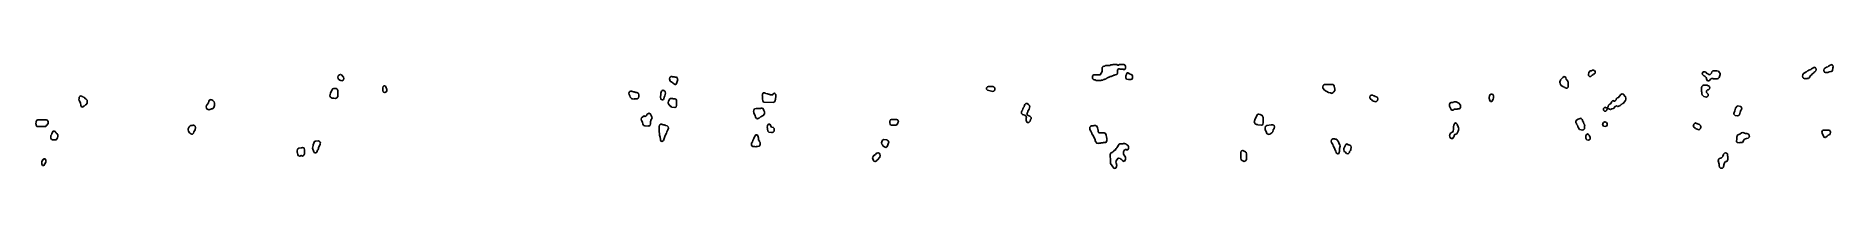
# Model space of a CAD drawing. Header units: millimetres. Extents: x 0 to 9580, y 0 to 555.
import ezdxf

# ---------------------------------------------------------------- set-up
doc = ezdxf.new("R2010")
doc.units = ezdxf.units.MM
doc.layers.add('INK', color=7, linetype='Continuous')

msp = doc.modelspace()

# ---------------------------------------------------------------- linework, layer by layer
at = {"layer": 'INK'}
for points in [[(1630.5, 468.6), (1620.6, 472.2), (1613.7, 476.5), (1610.8, 480.1), (1608.5, 487.2), (1610.8, 494.4), (1612.5, 496.6), (1618.3, 500.9), (1623, 502.4), (1628.8, 499.5), (1638.6, 487.3), (1641, 480.1), (1638.6, 472.9), (1634.6, 469.3), (1630.5, 468.6)], [(3399.9, 452.2), (3396.8, 456.5), (3388.7, 462.2), (3381.5, 465), (3380, 467.2), (3376.9, 478.7), (3378.9, 485.9), (3380.5, 488), (3385.6, 490.9), (3390.8, 490.9), (3391.9, 489.5), (3404.1, 489.5), (3405.1, 488.1), (3412.3, 488.1), (3417.4, 485.2), (3419, 483), (3421, 475.8), (3414.9, 454.3), (3410.3, 449.3), (3406.6, 448.6), (3399.9, 452.2)], [(5646.6, 473.6), (5640.3, 473.6), (5639.4, 475), (5636.7, 475), (5632.6, 481.5), (5632.6, 485.8), (5631.7, 487.2), (5632.6, 488.7), (5632.6, 493), (5636.7, 499.5), (5639.4, 499.5), (5640.3, 500.9), (5669.8, 499.5), (5670.7, 500.9), (5673.4, 500.9), (5683.6, 518.7), (5684.5, 530.1), (5683.6, 533), (5684.5, 534.4), (5684.5, 538.7), (5688.6, 545.2), (5691.3, 545.2), (5692.2, 546.6), (5697.6, 546.6), (5702.1, 549.5), (5711.9, 549.5), (5712.8, 551), (5713.7, 549.6), (5714.6, 550.9), (5725.3, 550.9), (5729.8, 553.8), (5738.7, 553.8), (5739.6, 555.2), (5763, 555.2), (5764.8, 552.3), (5767.5, 552.3), (5768.3, 551), (5769.2, 552.3), (5771.9, 552.3), (5773.7, 555.2), (5800.6, 555.2), (5801.5, 553.8), (5804.2, 553.8), (5808.3, 547.3), (5808.3, 543), (5809.2, 541.5), (5808.3, 540.1), (5808.3, 535.8), (5804.2, 529.3), (5801.5, 529.3), (5800.6, 527.8), (5796.1, 530.7), (5778.2, 530.7), (5773.7, 533.5), (5772.9, 532.1), (5770.2, 532.1), (5766.2, 525.8), (5765.3, 517.3), (5766.2, 514.4), (5765.3, 512.9), (5765.3, 508.6), (5761.2, 502.2), (5753.2, 500.7), (5748.7, 497.9), (5745.1, 497.9), (5740.6, 495), (5737.9, 495), (5730.8, 490.7), (5725.4, 490.7), (5720.9, 487.9), (5718.3, 487.9), (5717.4, 486.4), (5714.7, 486.4), (5712.9, 483.6), (5710.2, 483.6), (5707.5, 480.7), (5704.8, 480.7), (5702.1, 477.9), (5695.9, 476.4), (5695, 475), (5691.4, 475), (5686.9, 472.1), (5680.6, 472.1), (5676.2, 469.3), (5651, 470.7), (5646.6, 473.6)], [(5813.9, 477.9), (5809.9, 484.4), (5809.9, 488.6), (5809, 490.1), (5809.9, 491.6), (5809.9, 495.8), (5812.6, 501.6), (5812.6, 504.4), (5816.6, 510.9), (5819.3, 510.9), (5820.3, 512.4), (5821.2, 510.9), (5823.9, 510.9), (5825.7, 508), (5841.8, 500.9), (5845.9, 494.4), (5845.9, 490.1), (5846.8, 488.7), (5845.9, 487.2), (5845.9, 482.9), (5841.8, 476.4), (5839.1, 476.4), (5838.2, 475), (5823.4, 475.7), (5813.9, 477.9)], [(8154.8, 429.3), (8152.3, 432.1), (8149.8, 432.1), (8147.3, 435), (8141, 436.4), (8138.5, 439.3), (8136.1, 439.3), (8132.3, 442.2), (8126.6, 448.6), (8125.4, 455.8), (8124.1, 457.2), (8124.1, 464.4), (8126.6, 470.1), (8126.6, 473), (8138.5, 486.6), (8146.1, 490.9), (8151.2, 489.5), (8155.6, 484.4), (8156.8, 477.3), (8165.6, 467.3), (8165.6, 464.4), (8166.8, 463), (8168.1, 438.6), (8166.8, 437.2), (8166.8, 434.4), (8162.4, 429.3), (8154.8, 429.3)], [(8281.1, 492.1), (8276.7, 497.2), (8276.7, 500.1), (8275.4, 501.5), (8277.9, 513), (8284.9, 520.9), (8287.4, 520.9), (8288.6, 522.3), (8292.4, 522.3), (8297.4, 525.2), (8303.7, 525.2), (8305, 523.8), (8307.5, 523.8), (8311.9, 518.7), (8311.9, 515.9), (8313.2, 514.4), (8311.9, 512.9), (8311.9, 510.1), (8307.5, 505), (8305, 505), (8302.5, 502.1), (8300, 502.1), (8297.5, 499.3), (8295, 499.3), (8288.7, 492.1), (8281.1, 492.1)], [(8911.2, 467.9), (8906.5, 472.9), (8903.9, 485.8), (8898.1, 492.1), (8895.5, 492.1), (8892.9, 495), (8890.3, 495), (8883, 502.9), (8883, 505.8), (8881.7, 507.2), (8883, 508.7), (8883, 511.6), (8887.7, 516.6), (8890.3, 516.6), (8891.6, 518.1), (8893, 516.6), (8895.6, 516.6), (8900.8, 513.8), (8906, 508.1), (8908.6, 508.1), (8921.6, 500.9), (8922.9, 502.3), (8925.5, 502.3), (8931.3, 508.7), (8933.9, 515.9), (8938.6, 520.9), (8941.2, 520.9), (8942.5, 522.3), (8959.5, 522.3), (8960.8, 520.9), (8968.7, 519.5), (8973.2, 514.4), (8977.2, 507.3), (8978.5, 501.5), (8971.9, 485.8), (8967.3, 480.7), (8964.7, 480.7), (8963.4, 479.3), (8941.2, 479.3), (8939.9, 480.7), (8932.1, 480.7), (8930.8, 479.3), (8928.2, 479.3), (8919.1, 467.9), (8911.2, 467.9)], [(9418.8, 485.8), (9416.8, 493), (9417.8, 500.1), (9420.3, 505.2), (9428.1, 510.9), (9430.1, 510.9), (9436.9, 516.6), (9438.8, 516.6), (9443.7, 520.9), (9445.6, 520.9), (9450.5, 525.2), (9461.2, 529.5), (9464.1, 532.3), (9469, 533.8), (9476.8, 539.5), (9479.7, 539.5), (9480.7, 541), (9485.7, 538), (9487.2, 535.9), (9489.1, 528.7), (9487.2, 521.5), (9482.8, 516.5), (9477.9, 513.6), (9475, 509.3), (9469.1, 506.5), (9464.2, 499.3), (9461.3, 497.9), (9452.6, 483.6), (9447.6, 480.7), (9442.8, 482.1), (9441.8, 480.7), (9437.9, 480.7), (9437, 479.3), (9434.9, 479.3), (9433.9, 480.7), (9432.1, 480.7), (9431.1, 479.3), (9421.3, 482.2), (9418.8, 485.8)], [(9534.2, 515), (9532.8, 517.2), (9530.8, 524.4), (9532.8, 531.6), (9534.2, 533.7), (9544, 540.9), (9551.8, 543.8), (9554.7, 546.6), (9559.6, 548.1), (9564.5, 552.3), (9569.3, 553.8), (9570.3, 555.2), (9574.3, 553.8), (9577.7, 550.2), (9579.7, 543), (9577.8, 537.2), (9577.8, 530.1), (9576.8, 528.6), (9576.8, 525.8), (9574.3, 520.7), (9569.4, 517.9), (9559.7, 516.4), (9558.7, 515), (9553.8, 515), (9552.9, 513.6), (9549, 513.6), (9548, 512.1), (9538.7, 512.9), (9534.2, 515)], [(238.9, 335.8), (237.1, 351.5), (230.1, 362.9), (229.2, 370.1), (230.1, 371.6), (231, 380.1), (235, 386.6), (240.3, 388.1), (244.7, 385.2), (247.4, 385.2), (250, 382.3), (256.2, 380.9), (257.9, 378.1), (260.6, 378.1), (265, 372.3), (268.5, 370.9), (272.5, 364.4), (273.3, 354.4), (272.5, 352.9), (272.5, 348.6), (268.5, 342.2), (264.1, 340.7), (259.7, 335), (256.2, 332.1), (253.5, 332.1), (251.8, 329.3), (249.1, 329.3), (248.3, 327.8), (242.9, 329.3), (238.9, 335.8)], [(1587.2, 375), (1586, 376.4), (1576.8, 376.4), (1575.7, 377.9), (1573.4, 377.9), (1569.3, 381.5), (1567, 388.7), (1570.4, 403), (1577.4, 418.7), (1582.6, 425.2), (1588.4, 428.1), (1598.8, 428.1), (1600, 426.6), (1602.3, 426.6), (1606.4, 423), (1608.7, 415.8), (1608.7, 398.7), (1609.8, 397.3), (1609.8, 388.6), (1608.7, 387.2), (1608.7, 384.4), (1604.6, 377.9), (1596.5, 373.6), (1587.2, 375)], [(1853.4, 407.9), (1851.8, 410.1), (1849.7, 417.2), (1849.7, 422.9), (1848.6, 424.4), (1848.6, 430.1), (1850.7, 437.3), (1852.3, 439.5), (1857.6, 442.4), (1863, 439.5), (1865.6, 435.9), (1870.9, 421.5), (1869.8, 414.4), (1867.2, 409.3), (1859.7, 405), (1853.4, 407.9)], [(3174, 373.6), (3168.4, 381.5), (3166.3, 388.6), (3162.2, 395.8), (3161.2, 401.5), (3163.2, 408.7), (3164.8, 410.9), (3171, 413.8), (3172.1, 412.3), (3176.2, 412.3), (3177.2, 410.9), (3182.3, 410.9), (3183.3, 409.5), (3189.5, 409.5), (3190.5, 408.1), (3195.6, 408.1), (3196.6, 406.6), (3202.7, 406.6), (3209.9, 402.3), (3211.5, 400.1), (3213.5, 393), (3213.5, 384.4), (3211.5, 377.2), (3209.9, 375), (3204.8, 372.1), (3190.5, 372.1), (3189.5, 370.7), (3178.6, 371.4), (3174, 373.6)], [(3328.8, 381.6), (3329.9, 383), (3329.9, 388.7), (3330.9, 390.1), (3330.9, 395.8), (3331.9, 397.3), (3331.9, 403), (3335, 413), (3338.6, 416.6), (3342.7, 418.1), (3353, 412.3), (3354.6, 410.1), (3356.6, 403), (3352.5, 388.6), (3348.5, 381.5), (3346.4, 371.5), (3344.9, 369.3), (3339.7, 366.4), (3332.5, 369.3), (3330.9, 371.5), (3328.8, 381.6)], [(3882.2, 353.6), (3881.3, 355), (3878.5, 355), (3874.3, 361.5), (3873.4, 371.5), (3872.5, 372.9), (3872.5, 388.7), (3871.5, 391.5), (3872.5, 393), (3872.5, 397.3), (3876.7, 403.8), (3879.4, 403.8), (3880.4, 405.3), (3881.4, 403.8), (3885.1, 403.8), (3886, 402.3), (3889.7, 402.3), (3890.6, 400.9), (3899.9, 399.5), (3904.5, 396.6), (3908.2, 396.6), (3909.1, 395.2), (3912.8, 395.2), (3913.7, 393.8), (3921.1, 393.8), (3922, 392.4), (3929.3, 396.6), (3932.1, 400.9), (3934.9, 400.9), (3935.8, 402.4), (3936.8, 400.9), (3939.6, 400.9), (3943.8, 394.4), (3944.7, 385.8), (3943.8, 384.4), (3943.8, 378.6), (3942.9, 377.2), (3942, 368.6), (3940.1, 365.8), (3940.1, 361.5), (3935, 353.6), (3932.2, 353.6), (3931.3, 352.1), (3882.2, 353.6)], [(5072.2, 417.9), (5067.3, 422.9), (5067.3, 425.8), (5065.9, 427.2), (5067.3, 428.7), (5067.3, 431.6), (5072.3, 436.6), (5075, 436.6), (5076.4, 438.1), (5101.5, 438.1), (5102.9, 436.6), (5105.6, 436.6), (5110.6, 431.6), (5110.6, 428.7), (5112, 427.3), (5110.6, 418.6), (5105.6, 413.6), (5102.9, 413.6), (5101.5, 412.1), (5072.2, 417.9)], [(6901.1, 403.6), (6890.1, 405), (6869, 417.9), (6861.5, 427.2), (6860.5, 430.1), (6859.5, 435.8), (6861.5, 443), (6863, 445.2), (6868.1, 448.1), (6881.1, 448.1), (6882.1, 449.5), (6913.2, 448.1), (6918.2, 445.2), (6920.7, 440.1), (6923.7, 424.4), (6924.7, 423), (6923.7, 417.2), (6919.2, 409.3), (6914.2, 406.5), (6910.2, 402.1), (6908.2, 402.1), (6907.2, 400.7), (6901.1, 403.6)], [(7119.2, 367.9), (7114.2, 370.7), (7112.7, 372.9), (7110.7, 380.1), (7112.7, 387.3), (7114.2, 389.5), (7119.3, 392.4), (7120.3, 390.9), (7126.3, 390.9), (7130.3, 388.1), (7134.3, 388.1), (7138.3, 385.2), (7141.3, 385.2), (7149.3, 380.9), (7150.9, 378.7), (7152.9, 371.5), (7150.9, 362.9), (7146.3, 357.9), (7144.3, 357.9), (7143.3, 356.4), (7125.2, 362.2), (7119.2, 367.9)], [(7753.1, 357.9), (7748.1, 367.2), (7748.1, 371.5), (7747.2, 372.9), (7747.2, 383), (7748.1, 384.4), (7748.1, 388.7), (7752.2, 395.2), (7754.8, 395.2), (7755.7, 396.6), (7762.9, 396.6), (7763.8, 395.2), (7766.5, 395.2), (7770.5, 388.7), (7770.5, 384.4), (7771.4, 383), (7770.5, 381.5), (7770.5, 377.2), (7767.8, 370.1), (7760.3, 357.9), (7753.1, 357.9)], [(8361.2, 306.4), (8356.7, 311.5), (8356.7, 314.4), (8355.4, 315.8), (8356.7, 317.3), (8356.7, 320.1), (8361.2, 325.2), (8363.7, 325.2), (8364.9, 326.7), (8370, 323.8), (8373.7, 323.8), (8374.9, 325.2), (8377.4, 325.2), (8381.7, 330.1), (8383, 337.3), (8388.7, 343.8), (8391.2, 343.8), (8399.2, 353), (8399.2, 355.9), (8403.7, 360.9), (8406.2, 360.9), (8407.4, 362.4), (8412.5, 359.5), (8414.9, 359.5), (8416.2, 360.9), (8418.7, 360.9), (8423, 365.9), (8424.3, 371.6), (8428.7, 376.6), (8433.7, 378), (8448.7, 395.2), (8455, 398.1), (8461.3, 396.6), (8473.2, 383), (8475.7, 375.8), (8475.7, 370.1), (8473.2, 362.9), (8460, 347.9), (8457.5, 347.9), (8452.5, 342.1), (8450, 342.1), (8445, 336.4), (8442.5, 336.4), (8440, 333.6), (8433.8, 332.2), (8432.5, 330.7), (8423.8, 335), (8422.5, 333.6), (8420, 333.6), (8410, 320.7), (8401.2, 319.3), (8392.5, 315), (8387.4, 316.4), (8384.9, 319.3), (8382.4, 319.3), (8381.2, 320.7), (8380, 319.3), (8377.5, 319.3), (8373.2, 314.4), (8373.2, 311.5), (8368.7, 306.4), (8361.2, 306.4)], [(8890.3, 385), (8881.7, 392.9), (8881.7, 395.8), (8880.4, 397.2), (8880.4, 408.6), (8879.1, 410.1), (8879.1, 434.4), (8880.4, 435.9), (8880.4, 438.7), (8885.1, 443.8), (8887.7, 443.8), (8889, 445.2), (8908.6, 445.2), (8913.8, 442.3), (8916.5, 442.3), (8921.1, 437.3), (8921.1, 434.4), (8922.4, 433), (8921.1, 425.8), (8916.5, 420.7), (8909.9, 419.3), (8905.4, 414.4), (8905.4, 411.5), (8904.2, 410.1), (8905.4, 408.7), (8905.4, 405.9), (8913.2, 397.3), (8914.6, 391.5), (8913.3, 390.1), (8913.3, 387.2), (8908.6, 382.1), (8906, 382.1), (8904.7, 380.7), (8890.3, 385)], [(913, 316.4), (909.1, 321.5), (906.8, 328.7), (909.1, 335.9), (920.1, 350.1), (922.3, 360.1), (925.1, 365.2), (930.7, 368.1), (931.9, 366.6), (937.4, 366.6), (942.9, 363.8), (950.1, 355.9), (952.4, 348.7), (952.4, 335.8), (949, 325.8), (947.4, 323.6), (939.6, 319.3), (935.2, 319.3), (923, 313.6), (913, 316.4)], [(3238.9, 231.5), (3235.8, 237.2), (3232.8, 247.2), (3227.6, 255.8), (3225.6, 263), (3227.7, 270.2), (3234.3, 276.6), (3242.6, 280.9), (3247.7, 278.1), (3251.7, 279.5), (3255.3, 283), (3257.8, 289.5), (3268.1, 295.2), (3276.4, 290.9), (3282, 278.7), (3284.1, 270.1), (3282, 262.9), (3277.9, 258.6), (3276.9, 255.8), (3276.9, 252.9), (3275.9, 251.5), (3275.9, 238.7), (3273.8, 231.5), (3272.3, 229.3), (3267.1, 226.4), (3266.1, 227.8), (3265.1, 226.4), (3245.1, 227.1), (3240.5, 229.3), (3238.9, 231.5)], [(3381.5, 333.6), (3371.8, 345.8), (3370.7, 348.7), (3370.7, 351.5), (3369.7, 352.9), (3371.8, 360.1), (3379.5, 372.3), (3381.6, 373.8), (3383.6, 373.8), (3384.6, 375.3), (3385.7, 373.8), (3394.9, 373.8), (3395.9, 372.3), (3406.1, 372.3), (3411.3, 369.5), (3413.9, 364.4), (3413.9, 361.6), (3414.9, 360.1), (3414.9, 337.2), (3412.9, 330.1), (3411.3, 327.9), (3406.1, 325), (3388.7, 327.9), (3384.6, 332.2), (3381.5, 333.6)], [(3841.6, 266.4), (3836.4, 274.3), (3833.7, 282.9), (3827.2, 295.8), (3826.3, 302.9), (3825.3, 304.4), (3826.3, 311.6), (3830.5, 318.1), (3838.8, 319.5), (3839.7, 320.9), (3864.7, 320.9), (3865.6, 322.3), (3871.2, 322.3), (3872.2, 320.9), (3874.9, 320.9), (3879.1, 314.4), (3880.1, 310.1), (3883.8, 303), (3883.8, 298.7), (3884.7, 297.2), (3883.8, 295.8), (3883.8, 291.5), (3876.8, 282.2), (3869.4, 279.3), (3864.8, 275), (3862, 275), (3855.5, 269.3), (3852.7, 269.3), (3850, 266.4), (3847.2, 266.4), (3846.3, 265), (3841.6, 266.4)], [(5284.6, 246.4), (5279.7, 251.5), (5279.7, 254.3), (5278.3, 255.8), (5278.3, 270.1), (5279.7, 271.6), (5279.7, 274.3), (5278.3, 275.8), (5278.3, 278.6), (5270.7, 285), (5259.6, 287.9), (5253.3, 294.3), (5253.3, 297.2), (5251.9, 298.7), (5253.3, 300.1), (5253.3, 303), (5256.1, 305.9), (5256.1, 308.7), (5258.9, 311.6), (5260.3, 318.7), (5263, 321.6), (5263, 324.4), (5267.2, 330.1), (5267.2, 333), (5270, 335.9), (5271.4, 341.6), (5276.3, 346.6), (5279, 346.6), (5280.5, 348.1), (5281.9, 346.6), (5284.7, 346.6), (5290.2, 342.3), (5296.5, 335.9), (5296.5, 333), (5297.9, 331.6), (5295.1, 317.2), (5288.2, 305.8), (5288.2, 302.9), (5282.7, 291.6), (5284, 290.1), (5284, 287.3), (5288.8, 282.3), (5298.6, 279.5), (5304.9, 273), (5304.9, 270.1), (5306.3, 268.7), (5304.9, 267.2), (5304.9, 264.3), (5302.1, 261.5), (5302.1, 258.6), (5299.3, 255.8), (5299.3, 252.9), (5293, 246.4), (5284.6, 246.4)], [(6512.5, 235), (6506.7, 235), (6498.5, 239.3), (6496.7, 241.5), (6494.3, 248.7), (6495.5, 254.4), (6497.9, 258.7), (6497.9, 261.6), (6501.4, 267.3), (6506.1, 280.1), (6511.3, 288), (6517.3, 290.9), (6518.5, 289.5), (6525.5, 288.1), (6537.2, 282.3), (6539, 280.2), (6541.3, 273), (6541.3, 254.4), (6542.5, 253), (6542.5, 242.9), (6540.2, 235.8), (6538.4, 233.6), (6532.5, 230.7), (6513.7, 233.6), (6512.5, 235)], [(7546.3, 312.2), (7535.2, 332.9), (7535.2, 337.2), (7534.3, 338.7), (7535.2, 340.1), (7535.2, 344.4), (7539.2, 350.9), (7541.9, 350.9), (7542.8, 352.3), (7554.3, 352.3), (7558.8, 355.2), (7561.4, 355.2), (7562.3, 356.6), (7572.2, 355.2), (7573.1, 353.8), (7576.6, 353.8), (7577.5, 352.3), (7580.2, 352.3), (7581.1, 350.9), (7585.5, 349.5), (7593.1, 337.3), (7593.1, 333), (7594, 331.5), (7593.1, 330.1), (7593.1, 325.8), (7589, 319.3), (7586.4, 319.3), (7585.5, 317.9), (7578.4, 317.9), (7577.5, 316.4), (7560.6, 316.4), (7559.8, 315), (7557.1, 315), (7555.3, 312.1), (7552.7, 312.1), (7551.8, 310.7), (7546.3, 312.2)], [(9057.3, 283.6), (9051.3, 290.1), (9051.3, 292.9), (9050, 294.4), (9056.6, 308.7), (9060.5, 323), (9067.7, 332.3), (9070.3, 332.3), (9071.6, 333.8), (9087.4, 330.9), (9092, 325.9), (9092, 323), (9093.3, 321.6), (9092, 315.8), (9086.8, 307.2), (9086.8, 304.4), (9084.1, 301.5), (9080.2, 287.2), (9075.6, 282.1), (9073, 282.1), (9071.7, 280.7), (9057.3, 283.6)], [(0.9, 231.5), (0.9, 235.8), (0, 237.2), (0.9, 251.6), (4.9, 258.1), (7.5, 258.1), (8.4, 259.5), (56.8, 259.5), (57.7, 258.1), (60.3, 258.1), (64.3, 251.6), (64.3, 247.3), (65.2, 245.8), (64.3, 244.4), (64.3, 240.1), (58.6, 230.7), (56.8, 230.7), (52.4, 225), (49.8, 225), (48.9, 223.6), (4.9, 225), (0.9, 231.5)], [(85.7, 155), (83, 155), (79, 161.5), (79, 165.8), (78.2, 167.2), (79.1, 168.7), (79.9, 175.9), (82.6, 180.1), (84.3, 185.9), (92.7, 199.5), (95.3, 199.5), (96.3, 201), (97.2, 199.5), (101.6, 198), (106.9, 190.9), (108.6, 190.9), (112.2, 186.6), (116.1, 180.1), (117, 172.9), (116.1, 171.5), (115.3, 164.4), (108.6, 153.6), (106, 153.6), (105.1, 152.1), (86.6, 153.6), (85.7, 155)], [(830.7, 182.9), (825.7, 185), (822.3, 189.3), (819, 190.7), (812.9, 198.6), (810.7, 205.8), (811.8, 211.6), (816.2, 223), (821.3, 228.1), (823.5, 228.1), (824.6, 229.5), (834.5, 229.5), (835.6, 230.9), (841.2, 230.9), (842.3, 229.5), (844.5, 229.5), (848.5, 225.9), (850.7, 218.7), (848.5, 207.2), (841.8, 195.8), (839.6, 188.6), (834.6, 183.6), (830.7, 182.9)], [(3329.9, 151.5), (3328.8, 160.1), (3327.8, 161.5), (3327.8, 167.2), (3324.8, 177.2), (3323.7, 190.1), (3322.7, 191.5), (3322.7, 224.4), (3324.8, 231.6), (3326.3, 233.8), (3331.5, 236.6), (3335.6, 236.6), (3336.7, 235.2), (3340.7, 235.2), (3341.8, 233.8), (3345.9, 233.8), (3346.9, 232.3), (3351, 232.3), (3352, 230.9), (3356.1, 230.9), (3357.1, 229.5), (3364.3, 228.1), (3369.9, 223), (3372, 215.8), (3368.9, 205.8), (3363.8, 195.8), (3361.7, 188.6), (3354.6, 175.8), (3345.4, 150.1), (3340.7, 145), (3337.1, 144.3), (3332.4, 146.5), (3329.9, 151.5)], [(3906.2, 193.6), (3902, 200.1), (3900.2, 211.5), (3899.3, 212.9), (3899.3, 217.2), (3898.3, 218.6), (3899.3, 228.7), (3904.4, 236.6), (3907.2, 236.6), (3908.1, 238.1), (3909.1, 236.6), (3911.9, 236.6), (3921.1, 220.9), (3930.4, 219.5), (3934.6, 213), (3934.6, 208.7), (3935.5, 207.3), (3934.6, 200.1), (3930.4, 193.6), (3927.6, 193.6), (3926.7, 192.1), (3921.9, 192.1), (3921.1, 193.5), (3920.2, 192.1), (3906.2, 193.6)], [(4561.2, 231.4), (4556.1, 233.6), (4554.4, 235.8), (4552.2, 242.9), (4551, 250.1), (4553.3, 257.3), (4555, 259.5), (4560.7, 262.3), (4587.7, 262.3), (4593.4, 259.5), (4595.1, 257.3), (4597.4, 250.1), (4595.1, 242.9), (4590, 235), (4584.4, 232.1), (4561.2, 231.4)], [(5646.9, 147.2), (5646, 152.9), (5635.3, 175.8), (5629, 185.8), (5629, 188.7), (5623.7, 200.1), (5618.3, 208.6), (5618.3, 212.9), (5617.4, 214.4), (5618.3, 215.8), (5618.3, 220.1), (5622.4, 226.6), (5625, 226.6), (5625.9, 228.1), (5637.6, 228.1), (5638.5, 229.5), (5649.3, 229.5), (5650.2, 228.1), (5652.9, 228.1), (5658.8, 218.7), (5659.7, 208.7), (5661.5, 205.9), (5662.4, 197.3), (5666.3, 190.9), (5669, 190.9), (5669.9, 189.5), (5696.8, 189.5), (5697.7, 188.1), (5700.4, 188.1), (5705.3, 180.1), (5707.1, 165.9), (5708, 164.4), (5708, 160.1), (5708.9, 158.7), (5708.9, 154.4), (5709.8, 153), (5708.9, 151.5), (5708.9, 147.2), (5703.9, 139.3), (5701.3, 139.3), (5700.4, 137.9), (5688.7, 137.9), (5687.8, 136.4), (5677.1, 136.4), (5676.2, 135), (5664.5, 135), (5663.6, 133.6), (5654.6, 135), (5646.9, 147.2)], [(6561, 187.2), (6559.9, 192.9), (6552.8, 208.6), (6551.7, 217.3), (6554, 224.4), (6555.8, 226.6), (6561.7, 229.5), (6585.1, 232.3), (6586.2, 233.8), (6592.1, 233.8), (6598, 230.9), (6599.8, 228.7), (6602.2, 221.5), (6599.8, 214.3), (6595.1, 205.8), (6592.8, 195.8), (6588.7, 190.7), (6578.1, 183.6), (6575.8, 183.6), (6574.6, 182.1), (6562.8, 185), (6561, 187.2)], [(7544.6, 159.3), (7542.8, 162.1), (7540.1, 162.1), (7536.1, 168.6), (7535.2, 175.8), (7536.1, 177.3), (7536.1, 181.6), (7540.1, 188.1), (7542.8, 188.1), (7545.4, 192.3), (7550.8, 193.8), (7554.7, 200.1), (7555.6, 210.1), (7556.5, 211.6), (7556.5, 225.8), (7557.4, 227.3), (7557.4, 231.6), (7564.1, 242.3), (7566.7, 242.3), (7567.7, 243.9), (7568.6, 242.3), (7571.3, 242.3), (7575.3, 235.8), (7575.3, 233), (7580.6, 224.4), (7580.6, 221.6), (7583.3, 217.3), (7584.2, 210.1), (7583.3, 208.6), (7583.3, 204.4), (7580.6, 200.1), (7578, 191.5), (7574, 185), (7563.3, 182.2), (7559.4, 175.8), (7559.4, 172.9), (7557.6, 168.6), (7551.8, 159.3), (7544.6, 159.3)], [(8228.6, 207.9), (8224.2, 212.9), (8224.2, 215.8), (8219.2, 222.9), (8219.2, 225.8), (8216.7, 228.6), (8216.7, 231.5), (8212.9, 235.8), (8211.7, 241.5), (8209.2, 244.4), (8209.2, 247.2), (8207.9, 248.7), (8209.2, 250.1), (8209.2, 253), (8216.1, 260.9), (8218.6, 260.9), (8221.1, 263.8), (8231.1, 266.6), (8232.4, 268.1), (8237.4, 266.6), (8241.8, 261.6), (8244.4, 257.3), (8244.4, 254.4), (8249.4, 247.3), (8249.4, 244.4), (8251.9, 241.6), (8251.9, 238.7), (8255.6, 234.4), (8255.6, 231.6), (8256.9, 230.1), (8255.6, 228.6), (8255.6, 215.8), (8254.4, 214.4), (8254.4, 211.5), (8249.9, 206.4), (8247.4, 206.4), (8246.2, 205), (8228.6, 207.9)], [(8356.1, 226.4), (8351.7, 231.5), (8351.7, 234.4), (8350.4, 235.8), (8351.7, 237.3), (8351.7, 240.1), (8356.1, 245.2), (8363.7, 249.5), (8371.3, 245.2), (8375.7, 240.1), (8375.7, 237.3), (8377, 235.8), (8375.7, 234.4), (8375.7, 231.5), (8371.2, 226.4), (8368.7, 226.4), (8367.5, 225), (8356.1, 226.4)], [(8847.2, 213.6), (8844.6, 216.4), (8842, 216.4), (8836.1, 222.9), (8836.1, 225.8), (8834.8, 227.2), (8837.4, 233), (8837.4, 235.9), (8843.3, 242.3), (8845.9, 242.3), (8847.3, 243.8), (8852.5, 240.9), (8855.1, 240.9), (8857.8, 238), (8868.2, 235.2), (8872.8, 230.1), (8872.8, 227.3), (8874.1, 225.9), (8874.1, 217.2), (8872.8, 215.8), (8872.8, 212.9), (8868.2, 207.9), (8865.6, 207.9), (8864.3, 206.4), (8847.2, 213.6)], [(9070.3, 137.9), (9065.7, 142.9), (9065.7, 145.8), (9064.4, 147.2), (9067, 154.4), (9067, 170.1), (9068.3, 171.6), (9068.3, 174.4), (9072.9, 179.5), (9083.4, 182.3), (9092.5, 190.9), (9099.1, 192.4), (9112.1, 186.6), (9122.6, 186.6), (9123.9, 185.2), (9126.5, 185.2), (9132.4, 178.7), (9133.7, 171.5), (9132.4, 170.1), (9132.4, 167.2), (9127.8, 162.2), (9118.7, 160.7), (9108.3, 156.4), (9102.4, 150.1), (9101.1, 144.3), (9096.5, 139.3), (9093.9, 139.3), (9092.6, 137.9), (9082.1, 137.9), (9080.8, 136.4), (9070.3, 137.9)], [(9523, 182.9), (9520.1, 193), (9522, 200.1), (9523.5, 202.3), (9528.4, 205.2), (9557.7, 205.2), (9562.6, 202.3), (9564.1, 200.1), (9566.1, 193), (9564.1, 185.8), (9561.7, 182.2), (9552.9, 177.9), (9549, 172.2), (9541.2, 166.4), (9539.2, 166.4), (9538.2, 165), (9532.3, 167.9), (9523, 182.9)], [(1399.2, 67.9), (1396.3, 72.9), (1394, 84.3), (1392.8, 85.8), (1392.8, 91.5), (1391.7, 92.9), (1394, 103), (1395.8, 105.2), (1401.6, 108.1), (1413.1, 109.5), (1414.2, 110.9), (1420, 110.9), (1421.2, 112.4), (1428.2, 109.5), (1429.9, 107.3), (1432.2, 100.1), (1432.2, 97.2), (1431.1, 95.8), (1431.1, 78.7), (1428.8, 71.5), (1427, 69.3), (1421.2, 66.4), (1414.3, 69.3), (1406.2, 65), (1399.2, 67.9)], [(1488.6, 82.9), (1483.4, 85), (1480.5, 88.6), (1473.6, 108.7), (1478.2, 123), (1478.2, 127.3), (1480.5, 133), (1480.5, 135.8), (1484.5, 143.7), (1490.3, 146.6), (1506.6, 148.1), (1507.7, 146.6), (1510, 146.6), (1514.1, 143), (1515.3, 140.1), (1516.4, 134.4), (1515.3, 132.9), (1515.3, 130.1), (1506, 110.1), (1506, 107.2), (1503.7, 101.5), (1500.3, 97.2), (1496.8, 87.2), (1492.7, 83.6), (1488.6, 82.9)], [(3831.4, 116.4), (3830.5, 117.8), (3823.1, 116.4), (3822.2, 117.9), (3819.4, 117.9), (3815.2, 124.4), (3815.2, 128.6), (3814.2, 130.1), (3815.2, 131.6), (3815.2, 135.8), (3819.8, 143), (3820.7, 150.1), (3827.2, 160.1), (3830, 168.7), (3836.9, 179.5), (3839.7, 179.5), (3840.7, 181), (3841.7, 179.5), (3844.4, 179.5), (3849.6, 171.6), (3849.6, 167.3), (3851.4, 163), (3851.4, 158.7), (3852.3, 157.3), (3852.3, 153), (3857, 145.8), (3857, 143), (3859.7, 138.7), (3860.7, 131.5), (3859.7, 130.1), (3859.7, 125.8), (3855.5, 119.3), (3846.3, 117.9), (3845.4, 116.4), (3839.8, 116.4), (3838.9, 115), (3831.4, 116.4)], [(4515.6, 119.3), (4512.8, 125.8), (4509.4, 130.1), (4507.1, 137.2), (4510.5, 147.3), (4513.4, 150.9), (4519, 153.8), (4536, 152.3), (4537.1, 150.9), (4539.3, 150.9), (4543.3, 147.3), (4545.6, 140.1), (4537.7, 117.2), (4536, 115), (4530.3, 112.1), (4515.6, 119.3)], [(5745, 0.7), (5728.4, 27.2), (5728.4, 31.5), (5727.5, 32.9), (5727.5, 52.9), (5725.7, 60.1), (5725.7, 70.1), (5726.6, 71.6), (5726.6, 75.8), (5731.6, 83.8), (5736.1, 85.2), (5738.8, 88.1), (5741.4, 88.1), (5747.7, 95.2), (5751.3, 98.1), (5753.1, 98.1), (5758.4, 106.6), (5762, 109.5), (5774.5, 129.5), (5776.4, 130.9), (5779, 130.9), (5779.9, 132.3), (5795.1, 132.3), (5796, 133.8), (5804.2, 133.8), (5805.1, 132.3), (5810.5, 130.9), (5813.1, 128.1), (5814.9, 128.1), (5816.8, 125.2), (5820.3, 123.8), (5824.4, 117.3), (5824.4, 113), (5825.3, 111.5), (5824.4, 110.1), (5824.4, 105.8), (5820.3, 99.3), (5817.6, 99.3), (5816.7, 97.8), (5812.2, 100.7), (5806.9, 100.7), (5806, 99.3), (5803.3, 99.3), (5797.5, 88.6), (5796.6, 81.6), (5797.5, 80.1), (5797.5, 75.8), (5808.3, 60.1), (5808.3, 55.8), (5809.2, 54.4), (5808.3, 52.9), (5808.3, 48.6), (5802.4, 39.3), (5799.7, 39.3), (5798.8, 37.8), (5791.6, 42.2), (5787.1, 47.9), (5782.6, 49.3), (5779, 53.6), (5770.2, 55), (5769.3, 53.6), (5766.6, 53.6), (5758.1, 41.5), (5758.1, 37.2), (5757.3, 35.8), (5758.1, 28.7), (5760.8, 24.4), (5760.8, 20.1), (5761.7, 18.7), (5760.8, 10.1), (5755.9, 2.2), (5748.2, 0), (5745, 0.7)], [(6425.3, 47.2), (6423, 54.4), (6423, 84.4), (6425.3, 91.6), (6427.1, 93.8), (6433, 96.6), (6448.3, 89.5), (6451.3, 85.9), (6453.6, 78.7), (6453.6, 52.9), (6452.4, 51.5), (6452.4, 48.6), (6447.1, 40.7), (6441.2, 37.8), (6427.1, 45), (6425.3, 47.2)], [(6930.6, 85.8), (6928.6, 92.9), (6925.6, 97.2), (6921.5, 108.6), (6914.5, 120.1), (6912.5, 127.2), (6906.5, 138.6), (6904.5, 145.8), (6906.5, 153), (6908.1, 155.2), (6913.1, 158.1), (6923.2, 158.1), (6924.2, 156.6), (6931.2, 156.6), (6932.2, 155.2), (6934.2, 155.2), (6938.7, 150.1), (6938.7, 148.7), (6942.7, 143), (6946.7, 131.6), (6950.7, 125.9), (6952.8, 118.7), (6948.8, 105.8), (6948.8, 90.1), (6947.8, 88.6), (6947.8, 85.8), (6945.2, 80.7), (6940.1, 77.8), (6933.1, 82.2), (6930.6, 85.8)], [(6979.1, 87.9), (6976.1, 89.3), (6973.6, 92.9), (6971.6, 100.1), (6972.6, 107.3), (6974.6, 113), (6979.6, 120.1), (6980.6, 124.4), (6983.1, 128), (6988.2, 130.9), (6995.2, 126.6), (6999.2, 126.6), (7007.3, 122.3), (7008.8, 120.1), (7010.8, 113), (7008.8, 101.5), (7006.8, 95.8), (7002.8, 90.1), (7001.8, 85.8), (6996.2, 79.3), (6994.2, 79.3), (6993.2, 77.8), (6986.1, 80.7), (6979.1, 87.9)], [(8267.4, 152.2), (8262.9, 157.2), (8262.9, 160.1), (8261.7, 161.5), (8261.7, 174.4), (8262.9, 175.9), (8262.9, 178.7), (8267.4, 183.8), (8269.9, 183.8), (8271.2, 185.3), (8272.5, 183.8), (8275, 183.8), (8279.4, 178.7), (8279.4, 175.8), (8284.4, 167.3), (8285.6, 161.5), (8284.4, 160.1), (8284.4, 157.2), (8280, 152.1), (8277.5, 152.1), (8276.2, 150.7), (8267.4, 152.2)], [(31.6, 22.9), (30.7, 30.1), (29.8, 31.5), (30.7, 33), (30.7, 37.3), (36.5, 46.6), (38.3, 46.6), (41.8, 50.9), (44.4, 50.9), (45.3, 52.4), (46.3, 50.9), (48.9, 50.9), (52.9, 44.4), (52.9, 40.1), (53.8, 38.7), (52.9, 37.2), (52.9, 32.9), (42.8, 16.4), (35.6, 16.4), (31.6, 22.9)], [(4467.2, 39.3), (4464.4, 42.9), (4461, 51.5), (4459.9, 57.3), (4462.1, 64.4), (4466.1, 69.5), (4475.1, 75.2), (4478.5, 79.5), (4483, 82.3), (4488.7, 83.8), (4494.4, 80.9), (4498.3, 75.9), (4500.6, 68.7), (4498.3, 60.1), (4486.5, 46.4), (4483.1, 45), (4478.6, 39.3), (4472.9, 36.4), (4467.2, 39.3)], [(8979, 2.2), (8974.4, 7.2), (8974.4, 10.1), (8973.1, 11.5), (8973.1, 22.9), (8966.5, 40.1), (8969.2, 45.8), (8969.2, 48.7), (8973.8, 53.8), (8984.2, 56.6), (8991.3, 64.4), (8991.3, 67.3), (8996.5, 73), (8996.5, 75.9), (9001.2, 80.9), (9007.8, 83.8), (9009.1, 82.3), (9011.7, 82.3), (9016.3, 77.3), (9016.3, 74.4), (9017.6, 73), (9017.6, 65.9), (9018.9, 64.4), (9018.9, 47.2), (9017.6, 45.8), (9017.6, 42.9), (9013, 37.9), (9006.5, 36.4), (9000.7, 30.1), (8996.8, 18.7), (8998.1, 15.8), (8995.4, 10.1), (8995.4, 7.2), (8990.8, 2.1), (8988.2, 2.1), (8986.9, 0.7), (8979, 2.2)]]:
    msp.add_lwpolyline(points, close=True, dxfattribs=at)

doc.saveas('drawing.dxf')
